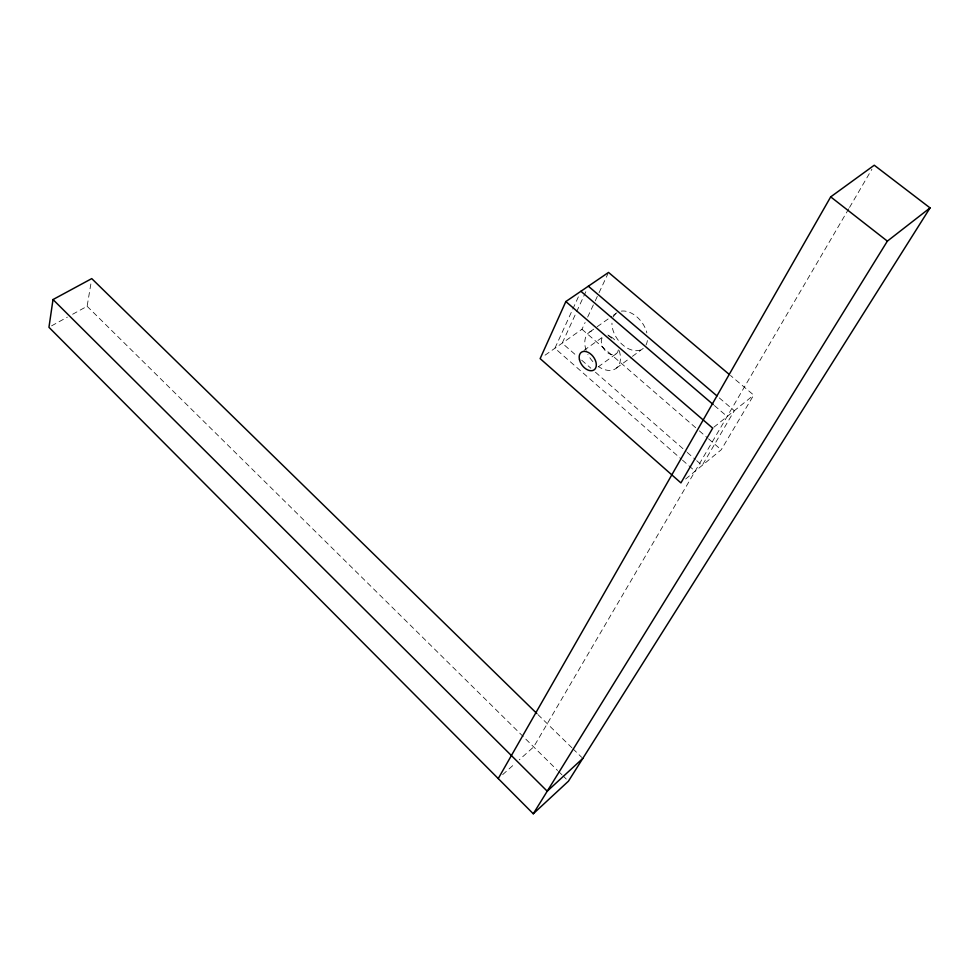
<?xml version="1.0" encoding="UTF-8"?>
<svg xmlns="http://www.w3.org/2000/svg" width="979" height="979" viewBox="0 0 979 979"><rect width="100%" height="100%" fill="white"/><g stroke="black" fill="none" stroke-linecap="round" stroke-linejoin="round"><path stroke-width="0.73" stroke-dasharray="4.89 3.67" d="M72.642 314.247L87.119 306.28L91.267 281.524M578.369 296.845L554.897 348.267L681.335 459.127M585.797 291.754L562.191 343.152L577.096 356.185M545.046 355.181L581.967 329.274L585.124 322.507M587.657 317.086L594.62 302.205M595.256 300.847L598.414 294.079M599.05 292.733L607.898 273.79M848.769 208.76L533.69 746.904L519.286 759.777M849.539 207.438L871.934 169.183M685.63 479.025L721.205 449.789L753.708 395.1L730.481 375.471M502.668 774.622L514.856 763.73M713.838 427.236L753.708 395.1M616.464 368.067L631.174 357.262M632.397 356.368L643.423 348.267A22.162 14.807 53.3 0 1 623.525 345.587A22.162 14.807 53.3 0 1 611.948 323.143M598.132 366.941L616.476 353.59M583.998 350.384L603.688 336.348M589.713 331.979L595.917 327.61M597.153 326.729L612.022 316.229M613.27 315.36L616.99 312.729M51.581 325.848L67.38 317.147M719.259 397.878L734.323 410.727L702.151 465.453L696.412 460.436M714.401 405.551L727.177 416.491M581.967 329.274L698.186 429.879M699.336 430.87L707.389 437.846M708.539 438.837L721.205 449.789M581.685 360.199L590.863 368.214M595.452 372.228L686.095 451.417M687.234 452.42L695.274 459.432M682.485 460.142L695.127 471.229M537.961 714.609L571.871 747.723M572.96 748.8L581.71 757.342M87.119 306.28L557.577 770.485M558.654 771.55L561.922 774.768M562.998 775.833L566.266 779.051M619.144 350.543A22.48 14.697 53.5 0 1 616.268 368.226A22.48 14.697 53.5 0 1 598.781 366.782M592.846 361.618A22.48 14.697 53.5 0 1 587.877 354.398M586.152 350.323A22.48 14.697 53.5 0 1 594.008 330.412M607.886 334.965A22.48 14.697 53.5 0 1 612.328 339.052M613.319 316.976A22.162 14.807 53.3 0 1 615.828 313.61M621.298 311.126A22.162 14.807 53.3 0 1 646.862 332.909M647.364 340.545A22.162 14.807 53.3 0 1 646.03 344.963M618.324 349.882A10.745 7.073 53.4 0 1 606.527 351.938A10.745 7.073 53.4 0 1 603.125 336.764M608.253 335.76A10.745 7.073 53.4 0 1 609.978 336.348M610.81 336.764A10.745 7.073 53.4 0 1 616.391 342.271"/><path stroke-width="1.47" d="M536.871 713.532L91.745 278.611L53.013 299.55L48.95 327.304L533.274 813.769L568.432 781.193L930.05 207.903L874.247 165.231L830.694 196.877L498.238 778.574M565.838 301.556L540.139 358.62L680.919 482.904L712.7 428.153L565.838 301.556L608.534 272.431L729.318 374.492M533.274 813.769L887.366 241.128L930.05 207.903M582.799 758.419L547.224 791.203L53.013 299.55M830.694 196.877L887.366 241.128M588.342 286.198L716.946 395.895M580.902 291.277L713.238 404.56M579.495 359.807A10.867 7.024 53.6 0 0 593.898 370.013A10.867 7.024 53.6 0 0 589.847 353.37A10.867 7.024 53.6 0 0 579.495 359.807"/></g></svg>
